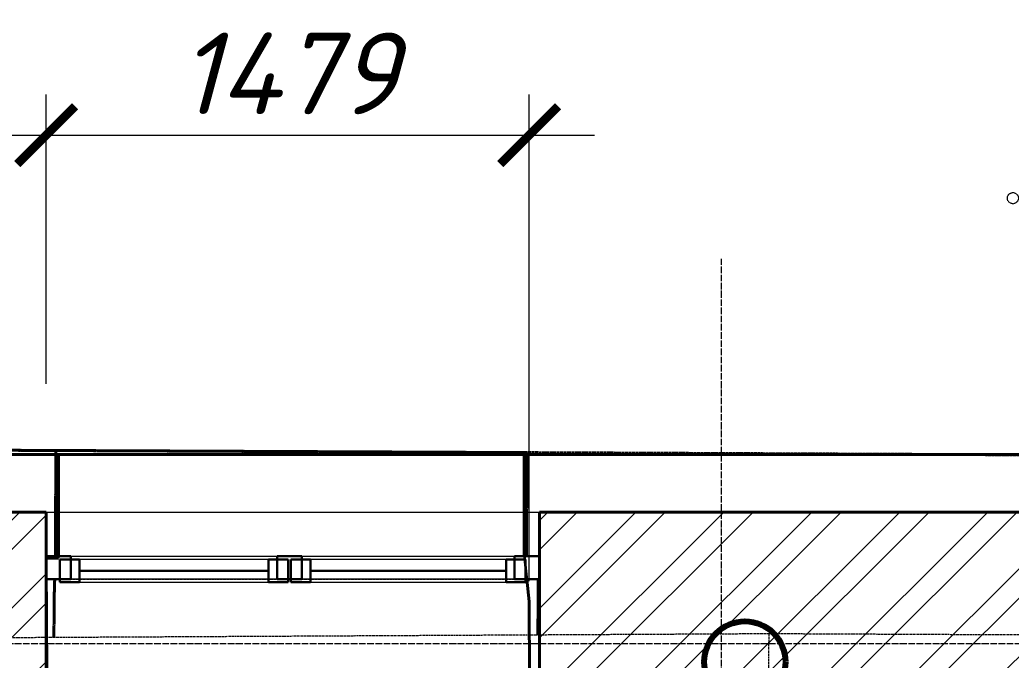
# Model space of a CAD drawing. Header units: millimetres. Extents: x 749182 to 2267578, y 70462 to 311449.
# Drawn here: x 2005482 to 2008517, y 118922 to 120883 of the extents above; entities that cross this region are included whole.
import ezdxf

# ---------------------------------------------------------------- set-up
doc = ezdxf.new("R2010")
doc.units = ezdxf.units.MM
for name, pattern in [('ADSK_Линия сетки', [25, 20, -2.5, 0, -2.5]), ('ADSK_Сверху', [4.5, 3, -1.5]), ('ADSK_Штриховая_ш2 п1', [3, 2, -1]), ('осеваяX2', [4, 2.5, -0.5, 0.5, -0.5])]:
    doc.linetypes.add(name, pattern=pattern)
doc.layers.get('Defpoints').update_dxf_attribs({"color": 255})
for name, color, linetype, lineweight in [('_ Окна', 7, 'Continuous', 30), ('Витраж', 7, 'Continuous', 9), ('Окна', 7, 'Continuous', 18), ('Оси', 165, 'осеваяX2', 13), ('Перекрытие', 7, 'Continuous', 18), ('размеры', 7, 'Continuous', 9), ('Стены', 184, 'Continuous', 40), ('Стены наружные', 7, 'Continuous', 18), ('Стены разрез', 7, 'Continuous', 35), ('стояки', 7, 'Continuous', 9)]:
    doc.layers.add(name, color=color, linetype=linetype, lineweight=lineweight)
doc.layers.add('Линии', color=7, linetype='Continuous', lineweight=9, true_color=0x00a600)
doc.layers.add('планы со стояками отопление_dwg', color=7, linetype='Continuous', lineweight=9, true_color=0x767676)
doc.styles.add('М2', font='isocpeui.ttf')
doc.dimstyles.new('SPDS 1_100', dxfattribs={"dimscale": 100, "dimtxt": 2.5, "dimasz": 1.77, "dimexe": 1.25, "dimexo": 0.625, "dimtad": 1, "dimdec": 0, "dimrnd": 0.001, "dimzin": 9, "dimtxsty": 'М2', "dimblk": 'ARCHTICK', "dimcen": 2.5, "dimdle": 2, "dimclrt": 256, "dimadec": 0, "dimazin": 2, "dimtfac": 0.75, "dimtdec": 0, "dimtmove": 1, "dimatfit": 3, "dimfxl": 0, "dimtolj": 1, "dimlwd": 9, "dimlwe": 9, "dimarcsym": 0})

# ---------------------------------------------------------------- blocks, each defined once
blk = doc.blocks.new('Существующие стены 2 этаж - Существующие стены 2 этаж-699583-01 План 1-го этажа маркировочный')
at = {"layer": 'Стены', "color": 254, "linetype": 'ADSK_Сверху', "true_color": 0xe8c5d7}
for p, q in [((47371.8, 43947.8), (45863.6, 43954.5)), ((45863.6, 43954.5), (56278.6, 43907.9)), ((47370.4, 43626.4), (47371.8, 43947.8)), ((47371.8, 43947.8), (47370.4, 43626.4)), ((48814.1, 43941.3), (47371.8, 43947.8)), ((48814.1, 43941.3), (47371.8, 43947.8)), ((47371.8, 43947.8), (48814.1, 43941.3)), ((48814.1, 43941.3), (48812.7, 43624.2)), ((48812.7, 43624.2), (48814.1, 43941.3)), ((50415.9, 43934.1), (48814.1, 43941.3)), ((47370.3, 43624.2), (47370.4, 43626.4)), ((47370.4, 43626.4), (47370.3, 43624.2)), ((47366.3, 43486.4), (47368.3, 43554.2)), ((47368.3, 43554.2), (47366.3, 43486.4)), ((48848.3, 43554.2), (48848.2, 43482.9)), ((48848.2, 43482.9), (48848.3, 43554.2)), ((47366, 43375.9), (47366.3, 43486.4)), ((47366.3, 43486.4), (47366, 43375.9)), ((48848.2, 43482.9), (48847.9, 43383.6)), ((48847.9, 43383.6), (48848.2, 43482.9))]:
    blk.add_line(p, q, dxfattribs=at)
blk = doc.blocks.new('Прямоугольный импост - 70х20_56мм-1433842-01 План 1-го этажа маркировочный')
at = {"layer": 'Витраж', "color": 253, "linetype": 'ADSK_Сверху', "true_color": 0xaaaaaa}
for p, q in [((48087.1, 43624.2), (48125.1, 43624.2)), ((48776.1, 43624.2), (48852.1, 43624.2)), ((48852.1, 43554.2), (48852.1, 43624.2)), ((48087.1, 43554.2), (48125.1, 43554.2)), ((48776.1, 43554.2), (48852.1, 43554.2))]:
    blk.add_line(p, q, dxfattribs=at)
blk = doc.blocks.new('Прямоугольный импост - 70х20_56мм-1257200-01 План 1-го этажа маркировочный')
at = {"layer": 'Витраж', "color": 253, "linetype": 'ADSK_Сверху', "true_color": 0xaaaaaa}
for p, q in [((-76, 35), (0, 35)), ((0, 35), (0, -35)), ((0, -35), (-76, -35))]:
    blk.add_line(p, q, dxfattribs=at)
blk = doc.blocks.new('Прямоугольный импост - 70х20_56мм-1257201-01 План 1-го этажа маркировочный')
at = {"layer": 'Витраж', "color": 253, "linetype": 'ADSK_Сверху', "true_color": 0xaaaaaa}
for p, q in [((0, 35), (-76, 35)), ((0, -35), (0, 35)), ((-76, -35), (0, -35))]:
    blk.add_line(p, q, dxfattribs=at)
blk = doc.blocks.new('Прямоугольный импост - 70х20_56мм-1245127-01 План 1-го этажа маркировочный')
at = {"layer": 'Витраж', "color": 253, "linetype": 'ADSK_Сверху', "true_color": 0xaaaaaa}
for p, q in [((47342.1, 43624.2), (47342.1, 43554.2)), ((47342.1, 43624.2), (47418.1, 43624.2)), ((48049.1, 43624.2), (48087.1, 43624.2)), ((47342.1, 43554.2), (47418.1, 43554.2)), ((48049.1, 43554.2), (48087.1, 43554.2))]:
    blk.add_line(p, q, dxfattribs=at)
blk = doc.blocks.new('Прямоугольный импост - 70х76мм-1464156-01 План 1-го этажа маркировочный')
at = {"layer": 'Витраж', "color": 253, "linetype": 'ADSK_Сверху', "true_color": 0xaaaaaa}
for p, q in [((-38, 35), (38, 35)), ((38, -35), (-38, -35))]:
    blk.add_line(p, q, dxfattribs=at)
blk = doc.blocks.new('Прямоугольный импост - 70х60мм-1433844-01 План 1-го этажа маркировочный')
at = {"layer": 'Витраж', "color": 253, "linetype": 'ADSK_Сверху', "true_color": 0xaaaaaa}
for p, q in [((48125.1, 43624.2), (48125.1, 43554.2)), ((48125.1, 43624.2), (48776.1, 43624.2)), ((48776.1, 43554.2), (48776.1, 43624.2)), ((48125.1, 43554.2), (48776.1, 43554.2))]:
    blk.add_line(p, q, dxfattribs=at)
blk = doc.blocks.new('Прямоугольный импост - 70х60мм-1245129-01 План 1-го этажа маркировочный')
at = {"layer": 'Витраж', "color": 253, "linetype": 'ADSK_Сверху', "true_color": 0xaaaaaa}
for p, q in [((47418.1, 43624.2), (47418.1, 43554.2)), ((47418.1, 43624.2), (48049.1, 43624.2)), ((48049.1, 43554.2), (48049.1, 43624.2)), ((47418.1, 43554.2), (48049.1, 43554.2))]:
    blk.add_line(p, q, dxfattribs=at)
blk = doc.blocks.new('Существующие стены 1 эт - Существующие стены 1 эт-653793-01 План 1-го этажа маркировочный')
at = {"layer": 'Стены'}
for p, q in [((45825.2, 43935.3), (50549.3, 43936)), ((48806.1, 43935.7), (47379.7, 43935.5)), ((47379.7, 43935.5), (47379.7, 43624.2)), ((48806.1, 43625.4), (48806.1, 43935.7)), ((47342.5, 43554.2), (47342.9, 43477.7)), ((48821, 43485.4), (48813.7, 43554.2)), ((47342.9, 43477.7), (47344.5, 43175.8)), ((48822.3, 43249.2), (48821, 43485.4))]:
    blk.add_line(p, q, dxfattribs=at)
at = {"layer": 'Стены разрез'}
for p, q in [((47379.7, 43935.5), (45825.2, 43935.3)), ((47379.7, 43617.9), (47379.7, 43935.5)), ((50398.5, 43936), (48806.1, 43935.7)), ((48806.1, 43935.7), (48806.1, 43625.4)), ((48806.1, 43625.4), (48821, 43485.4)), ((47342.1, 43617.7), (47379.7, 43617.9)), ((47342.9, 43477.7), (47342.1, 43617.7)), ((47344.5, 43175.8), (47342.9, 43477.7)), ((48821, 43485.4), (48822.6, 43183.5))]:
    blk.add_line(p, q, dxfattribs=at)
blk = doc.blocks.new('Витраж-тент со смещением вовне - 60мм 34 сдвиг-2061685-01 План 1-го этажа маркировочный')
at = {"layer": '_ Окна'}
for p, q in [((-349.5, 25), (-349.5, -45)), ((-349.5, 25), (-289.5, 25)), ((-349.5, -45), (-349.5, 25)), ((-289.5, 25), (-289.5, -45)), ((349.5, 25), (289.5, 25)), ((289.5, 25), (289.5, -45)), ((349.5, -45), (349.5, 25)), ((349.5, -45), (349.5, 25)), ((-289.5, -10), (289.5, -10)), ((-289.5, -45), (-349.5, -45)), ((289.5, -45), (349.5, -45))]:
    blk.add_line(p, q, dxfattribs=at)
at = {"layer": 'Окна'}
for p, q in [((289.5, 25), (-289.5, 25)), ((-289.5, -45), (289.5, -45))]:
    blk.add_line(p, q, dxfattribs=at)
blk = doc.blocks.new('Прямоугольный импост - 70х20_56мм-V151-01 План 1-го этажа маркировочный')
at = {"layer": 'Витраж', "lineweight": 30}
for p, q in [((-76, 35), (0, 35)), ((-76, -35), (-76, 35)), ((0, 35), (0, -35)), ((0, -35), (-76, -35))]:
    blk.add_line(p, q, dxfattribs=at)
blk = doc.blocks.new('Прямоугольный импост - 70х20_56мм-V152-01 План 1-го этажа маркировочный')
at = {"layer": 'Витраж', "lineweight": 30}
for p, q in [((0, 35), (-76, 35)), ((-76, 35), (-76, -35)), ((0, -35), (0, 35)), ((-76, -35), (0, -35))]:
    blk.add_line(p, q, dxfattribs=at)
blk = doc.blocks.new('Витраж-тент со смещением вовне - 60мм 34 сдвиг-2061687-01 План 1-го этажа маркировочный')
at = {"layer": '_ Окна'}
for p, q in [((-359.5, 25), (-359.5, -45)), ((-359.5, 25), (-299.5, 25)), ((-359.5, -45), (-359.5, 25)), ((-299.5, 25), (-299.5, -45)), ((359.5, 25), (299.5, 25)), ((299.5, 25), (299.5, -45)), ((359.5, -45), (359.5, 25)), ((359.5, -45), (359.5, 25)), ((-299.5, -10), (299.5, -10)), ((-299.5, -45), (-359.5, -45)), ((299.5, -45), (359.5, -45))]:
    blk.add_line(p, q, dxfattribs=at)
at = {"layer": 'Окна'}
for p, q in [((299.5, 25), (-299.5, 25)), ((-299.5, -45), (299.5, -45))]:
    blk.add_line(p, q, dxfattribs=at)
blk = doc.blocks.new('Прямоугольный импост - 70х60мм-V153-01 План 1-го этажа маркировочный')
at = {"layer": 'Витраж'}
for p, q in [((48125.1, 43624.2), (48776.1, 43624.2)), ((48776.1, 43554.2), (48125.1, 43554.2))]:
    blk.add_line(p, q, dxfattribs=at)
blk = doc.blocks.new('Прямоугольный импост - 70х60мм-V154-01 План 1-го этажа маркировочный')
at = {"layer": 'Витраж'}
for p, q in [((47418.1, 43624.2), (48049.1, 43624.2)), ((48049.1, 43554.2), (47418.1, 43554.2))]:
    blk.add_line(p, q, dxfattribs=at)
blk = doc.blocks.new('Прямоугольный импост - 70х76мм-V155-01 План 1-го этажа маркировочный')
at = {"layer": 'Витраж', "lineweight": 30}
for p, q in [((-38, 35), (38, 35)), ((-38, -35), (-38, 35)), ((38, 35), (38, -35)), ((38, -35), (-38, -35))]:
    blk.add_line(p, q, dxfattribs=at)
blk = doc.blocks.new('планы со стояками отопление_dwg-1484427-01 План 1-го этажа маркировочный')
at = {"layer": 'стояки', "lineweight": 80}
blk.add_circle((221876.9, 199377.6), 124.3, dxfattribs=at)
blk = doc.blocks.new('_ArchTick')
at = {"color": 0, "linetype": 'ByBlock', "const_width": 0.15}
blk.add_lwpolyline([(-0.5, -0.5), (0.5, 0.5)], dxfattribs=at)
blk = doc.blocks.new('*D2830')
at = {"layer": 'Defpoints', "color": 0, "lineweight": 20, "transparency": 16777216}
for p in [(2007041.3, 120530.1), (2005562.4, 119705.8), (2007041.3, 119102.1)]:
    blk.add_point(p, dxfattribs=at)
at = {"layer": 'размеры', "color": 0, "lineweight": 9, "transparency": 16777216}
for p, q in [((2005562.4, 119768.3), (2005562.4, 120655.1)), ((2007041.3, 119164.6), (2007041.3, 120655.1)), ((2005362.4, 120530.1), (2007241.3, 120530.1))]:
    blk.add_line(p, q, dxfattribs=at)
at = {"layer": 'размеры', "color": 0, "lineweight": 9, "transparency": 16777216, "xscale": 177, "yscale": 177, "zscale": 177, "rotation": 180}
blk.add_blockref('_ArchTick', (2005562.4, 120530.1), dxfattribs=at)
at = {"layer": 'размеры', "color": 0, "lineweight": 9, "transparency": 16777216, "xscale": 177, "yscale": 177, "zscale": 177}
blk.add_blockref('_ArchTick', (2007041.3, 120530.1), dxfattribs=at)
at = {"layer": 'размеры', "lineweight": 20, "transparency": 16777216, "insert": (2006301.8, 120719.2), "char_height": 250, "width": 580.928, "attachment_point": 5, "style": 'М2'}
blk.add_mtext('\\A1;1479', dxfattribs=at)

msp = doc.modelspace()

# ---------------------------------------------------------------- hatches: boundary and pattern name
at = {"layer": 'Стены наружные', "lineweight": 9}
h = msp.add_hatch(dxfattribs=at)
h.set_pattern_fill('FP_4', color=256, angle=45, style=0, pattern_type=2)
h.set_pattern_definition([(45, (1958220.23, 75616.62), (-134.70384, 134.70384), []), (45, (1958310.03, 75616.62), (-134.70384, 134.70384), [])])
h.paths.add_polyline_path([(2013745.0452, 118865.8252), (2013742.8386, 119375.8252), (2013181.7825, 119375.8252), (2013181.7825, 118865.8252), (2013715.4097, 118865.8252)])
h.paths.add_polyline_path([(2008604.5266, 118865.8252), (2008719.5568, 118865.8252), (2008719.5568, 119375.8252), (2007072.3752, 119375.8252), (2007072.3752, 118865.8252), (2008603.4932, 118865.8252)])
h.paths.add_polyline_path([(2009925.4507, 118865.8252), (2011666.7825, 118865.8252), (2011666.7825, 119375.8252), (2009869.5568, 119375.8252), (2009869.5568, 118865.8252), (2009899.369, 118865.8252)])
h.paths.add_polyline_path([(2004971.3293, 118865.8252), (2005562.3752, 118865.8252), (2005562.3752, 119375.8252), (2004253.4379, 119375.8252), (2004253.4379, 118865.8252), (2004926.9812, 118865.8252)])

# ---------------------------------------------------------------- linework, layer by layer
at = {"layer": 'Линии', "linetype": 'ADSK_Штриховая_ш2 п1'}
msp.add_circle((2008522.3, 120337.1574), 17, dxfattribs=at)
at = {"layer": 'Оси', "linetype": 'ADSK_Линия сетки'}
for p, q in [((2007630.1361, 71313.2448), (2007630.1361, 120151.4054)), ((1947134.001, 118973.407), (2015361.944, 118973.407))]:
    msp.add_line(p, q, dxfattribs=at)
at = {"layer": 'Перекрытие', "linetype": 'ADSK_Сверху'}
for p, q in [((2004592.6054, 118987.3275), (2007774.6956, 119003.9239)), ((2007774.6956, 119003.9239), (2007735.2289, 112774.5549)), ((2007774.6956, 119003.9239), (2013917.8087, 118975.8991))]:
    msp.add_line(p, q, dxfattribs=at)
at = {"layer": 'Стены наружные', "lineweight": 40}
for p, q in [((2005562.3752, 119375.8252), (2004253.4379, 119375.8252)), ((2005562.3752, 118865.8252), (2005562.3752, 119375.8252)), ((2008719.5568, 119375.8252), (2007072.3752, 119375.8252)), ((2007072.3752, 119375.8252), (2007072.3752, 118865.8252))]:
    msp.add_line(p, q, dxfattribs=at)
at = {"layer": 'Стены наружные'}
msp.add_line((2005562.3752, 119375.8252), (2007072.3752, 119375.8252), dxfattribs=at)

# ---------------------------------------------------------------- block references
at = {"layer": '_ Окна'}
for name, p in [('Витраж-тент со смещением вовне - 60мм 34 сдвиг-2061685-01 План 1-го этажа маркировочный', (2005953.8752, 119205.8252)), ('Витраж-тент со смещением вовне - 60мм 34 сдвиг-2061687-01 План 1-го этажа маркировочный', (2006670.8752, 119205.8252))]:
    msp.add_blockref(name, p, dxfattribs=at)
at = {"layer": 'Витраж', "color": 253, "linetype": 'ADSK_Сверху', "true_color": 0xaaaaaa, "rotation": 180}
msp.add_blockref('Прямоугольный импост - 70х20_56мм-1257201-01 План 1-го этажа маркировочный', (2005562.3752, 119205.8252), dxfattribs=at)
at = {"layer": 'Витраж', "color": 253, "linetype": 'ADSK_Сверху', "true_color": 0xaaaaaa}
for name in ['Прямоугольный импост - 70х20_56мм-1245127-01 План 1-го этажа маркировочный', 'Прямоугольный импост - 70х60мм-1245129-01 План 1-го этажа маркировочный', 'Прямоугольный импост - 70х20_56мм-1433842-01 План 1-го этажа маркировочный', 'Прямоугольный импост - 70х60мм-1433844-01 План 1-го этажа маркировочный']:
    msp.add_blockref(name, (1958220.2258, 75616.6187), dxfattribs=at)
at = {"layer": 'Витраж', "rotation": 180}
msp.add_blockref('Прямоугольный импост - 70х20_56мм-V152-01 План 1-го этажа маркировочный', (2005562.3752, 119205.8252), dxfattribs=at)
at = {"layer": 'Витраж'}
for name in ['Прямоугольный импост - 70х60мм-V154-01 План 1-го этажа маркировочный', 'Прямоугольный импост - 70х60мм-V153-01 План 1-го этажа маркировочный']:
    msp.add_blockref(name, (1958220.2258, 75616.6187), dxfattribs=at)
at = {"layer": 'Витраж', "color": 253, "linetype": 'ADSK_Сверху', "true_color": 0xaaaaaa, "extrusion": (0, 0, -1), "rotation": 180}
for name, p in [('Прямоугольный импост - 70х76мм-1464156-01 План 1-го этажа маркировочный', (-2006307.3752, 119205.8252)), ('Прямоугольный импост - 70х20_56мм-1257200-01 План 1-го этажа маркировочный', (-2007072.3752, 119205.8252))]:
    msp.add_blockref(name, p, dxfattribs=at)
at = {"layer": 'Витраж', "extrusion": (0, 0, -1), "rotation": 180}
for name, p in [('Прямоугольный импост - 70х76мм-V155-01 План 1-го этажа маркировочный', (-2006307.3752, 119205.8252)), ('Прямоугольный импост - 70х20_56мм-V151-01 План 1-го этажа маркировочный', (-2007072.3752, 119205.8252))]:
    msp.add_blockref(name, p, dxfattribs=at)
at = {"layer": 'планы со стояками отопление_dwg', "color": 6, "true_color": 0xff00ff}
msp.add_blockref('планы со стояками отопление_dwg-1484427-01 План 1-го этажа маркировочный', (1785824.7266, -80460.4271), dxfattribs=at)
at = {"layer": 'Стены', "color": 254, "linetype": 'ADSK_Сверху', "true_color": 0xe8c5d7}
msp.add_blockref('Существующие стены 2 этаж - Существующие стены 2 этаж-699583-01 План 1-го этажа маркировочный', (1958220.2258, 75616.6187), dxfattribs=at)
at = {"layer": 'Стены', "color": 243, "true_color": 0xbb5389}
msp.add_blockref('Существующие стены 1 эт - Существующие стены 1 эт-653793-01 План 1-го этажа маркировочный', (1958220.2258, 75616.6187), dxfattribs=at)

# ---------------------------------------------------------------- dimensions: what is measured, and where the dimension line sits
at = {"layer": 'размеры', "lineweight": 20}
dim = msp.add_linear_dim(base=(2007041.262, 120530.1384), p1=(2005562.3752, 119705.8252), p2=(2007041.262, 119102.0549), dimstyle='SPDS 1_100', dxfattribs=at)
dim.commit()
dim.dimension.update_dxf_attribs({"geometry": '*D2830', "text_midpoint": (2006301.8186, 120719.2482)})

doc.saveas('drawing.dxf')
